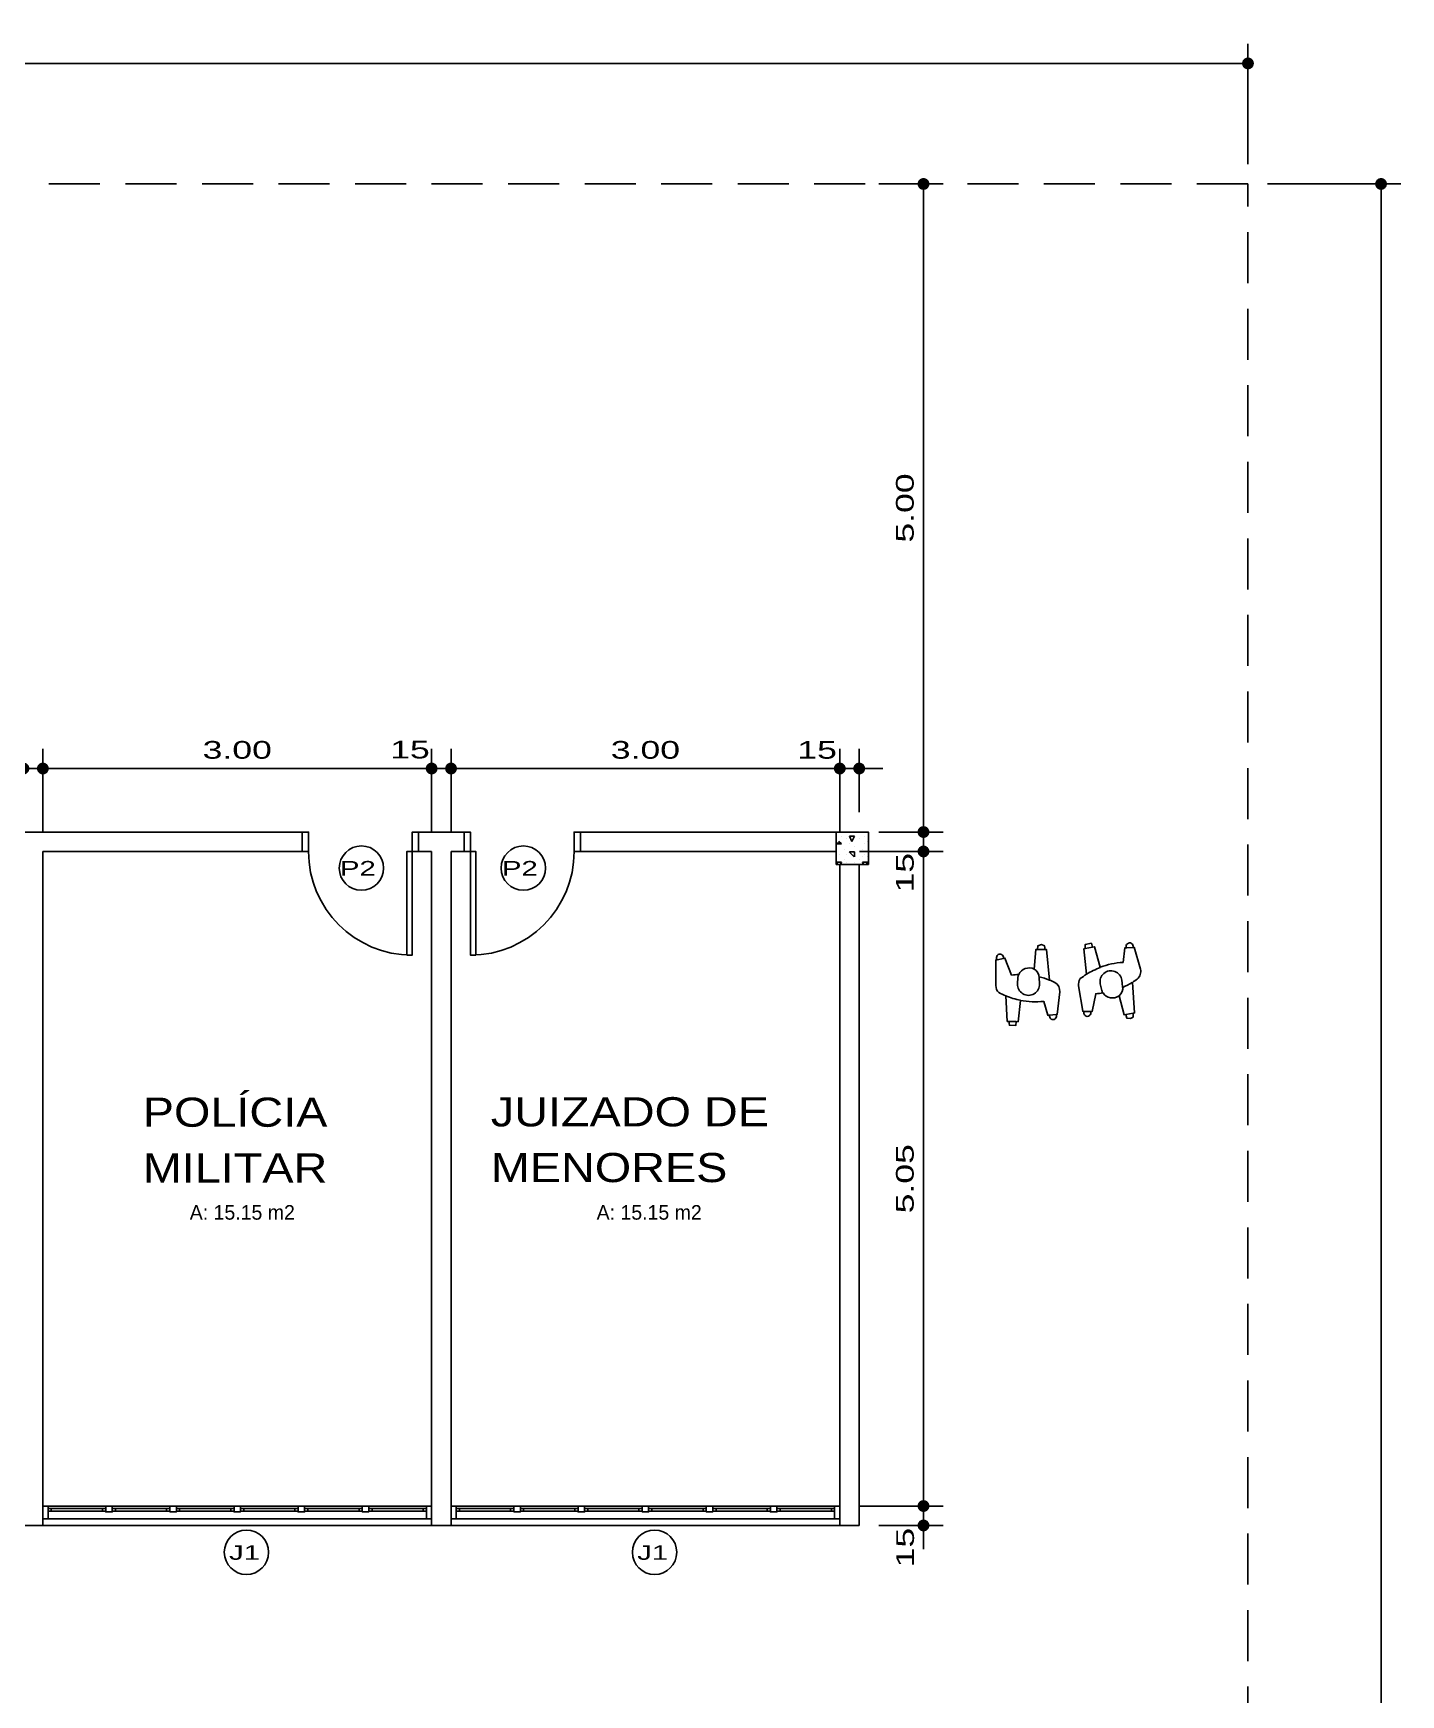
# Model space of a CAD drawing. Extents: x -13.6 to 37.9, y -332.9 to -283.8.
# Drawn here: x 27.3 to 37.86, y -300.81 to -287.99 of the extents above; entities that cross this region are included whole.
import ezdxf
from ezdxf.enums import TextEntityAlignment as Align

# ---------------------------------------------------------------- set-up
doc = ezdxf.new("R2010")
doc.units = 0
doc.header["$LTSCALE"] = 0.525
doc.header["$MEASUREMENT"] = 0
doc.header["$PDSIZE"] = -5
doc.linetypes.add('HIDDEN', pattern=[0.375, 0.25, -0.125])
doc.layers.get('0').update_dxf_attribs({"linetype": 'CONTINUOUS'})
doc.layers.get('DEFPOINTS').update_dxf_attribs({"linetype": 'CONTINUOUS'})
for name, color, linetype in [('COTA', 13, 'CONTINUOUS'), ('ESPECARQ', 1, 'CONTINUOUS'), ('ESQUADRIA', 2, 'CONTINUOUS'), ('LINVISTA', 13, 'CONTINUOUS'), ('MOBIL', 1, 'CONTINUOUS'), ('MOBIL_I', 13, 'CONTINUOUS'), ('PAREDE', 6, 'CONTINUOUS'), ('PILARES', 5, 'CONTINUOUS'), ('PROJECAO', 13, 'HIDDEN'), ('REG120-160', 5, 'CONTINUOUS'), ('REG60-100', 2, 'CONTINUOUS'), ('UNIDADE', 4, 'CONTINUOUS')]:
    doc.layers.add(name, color=color, linetype=linetype)
doc.styles.add('REGUA100', font='romnswin', dxfattribs={"width": 1.2})
doc.styles.add('REGUA120', font='romnswin', dxfattribs={"width": 1.2})
doc.styles.add('REGUA60', font='romnswin', dxfattribs={"width": 1.5})
doc.styles.add('REGUA80', font='romnswin', dxfattribs={"width": 1.5})
doc.dimstyles.new('STANDARD$0', dxfattribs={"dimscale": 0.05, "dimtxt": 1.8, "dimasz": 1.2, "dimexe": 2, "dimexo": 2, "dimgap": 0.98, "dimtad": 1, "dimrnd": 0.5, "dimzin": 0, "dimdsep": 46, "dimtxsty": 'REGUA80', "dimblk1": 'DOT', "dimblk2": 'DOT', "dimsah": 1, "dimcen": 4, "dimdle": 4, "dimclrd": 22, "dimclre": 22, "dimclrt": 2, "dimadec": 0, "dimazin": 0, "dimtfac": 1, "dimtmove": 0, "dimatfit": 3, "dimldrblk": 'DOT', "dimfxl": 1, "dimtolj": 1, "dimtzin": 0, "dimarcsym": 0})

# ---------------------------------------------------------------- blocks, each defined once
blk = doc.blocks.new('_DOT')
at = {"color": 0, "linetype": 'ByBlock'}
blk.add_line((-0.5, 0), (-1, 0), dxfattribs=at)
at = {"color": 0, "linetype": 'ByBlock', "const_width": 0.5}
blk.add_lwpolyline([(-0.25, 0, 1), (0.25, 0, 1)], format="xyb", close=True, dxfattribs=at)
blk = doc.blocks.new('*D52')
at = {"color": 22, "linetype": 'ByBlock', "ltscale": 3}
for p, q in [((27.378, -294.15), (27.378, -293.51)), ((27.137, -293.662), (27.046, -293.662)), ((27.228, -293.662), (27.378, -293.662)), ((27.47, -293.662), (27.561, -293.662))]:
    blk.add_line(p, q, dxfattribs=at)
at = {"layer": 'DEFPOINTS', "color": 0, "linetype": 'ByBlock', "ltscale": 3}
for p in [(27.378, -293.662), (27.228, -294.302), (27.378, -294.302)]:
    blk.add_point(p, dxfattribs=at)
at = {"color": 22, "linetype": 'ByBlock', "ltscale": 3, "xscale": 0.09119999999999999, "yscale": 0.09119999999999999, "zscale": 0.09119999999999999}
blk.add_blockref('_DOT', (27.228, -293.662), dxfattribs=at)
at = {"color": 22, "linetype": 'ByBlock', "ltscale": 3, "xscale": 0.09119999999999999, "yscale": 0.09119999999999999, "zscale": 0.09119999999999999, "rotation": 180}
blk.add_blockref('_DOT', (27.378, -293.662), dxfattribs=at)
at = {"color": 2, "linetype": 'ByBlock', "ltscale": 3, "insert": (27.066, -293.517), "char_height": 0.1368, "attachment_point": 5, "style": 'REGUA80'}
blk.add_mtext('\\A1;{15}', dxfattribs=at)
blk = doc.blocks.new('COTAPT')
at = {"color": 0, "linetype": 'ByBlock', "ltscale": 3}
blk.add_line((0, 0), (200, 0), dxfattribs=at)
at = {"color": 6, "linetype": 'ByBlock', "ltscale": 3}
blk.add_lwpolyline([(-20, 20), (20, 20), (20, -20), (-20, -20)], close=True, dxfattribs=at)
blk = doc.blocks.new('*D53')
at = {"color": 22, "linetype": 'ByBlock', "ltscale": 3}
for p, q in [((30.378, -294.15), (30.378, -293.51)), ((27.47, -293.662), (30.287, -293.662))]:
    blk.add_line(p, q, dxfattribs=at)
at = {"layer": 'DEFPOINTS', "color": 0, "linetype": 'ByBlock', "ltscale": 3}
for p in [(30.378, -293.662), (27.378, -294.302), (30.378, -294.302)]:
    blk.add_point(p, dxfattribs=at)
at = {"color": 22, "linetype": 'ByBlock', "ltscale": 3, "xscale": 0.09119999999999999, "yscale": 0.09119999999999999, "zscale": 0.09119999999999999, "rotation": 180}
blk.add_blockref('_DOT', (27.378, -293.662), dxfattribs=at)
at = {"color": 22, "linetype": 'ByBlock', "ltscale": 3, "xscale": 0.09119999999999999, "yscale": 0.09119999999999999, "zscale": 0.09119999999999999}
blk.add_blockref('_DOT', (30.378, -293.662), dxfattribs=at)
at = {"color": 2, "linetype": 'ByBlock', "ltscale": 3, "insert": (28.878, -293.519), "char_height": 0.1368, "attachment_point": 5, "style": 'REGUA80'}
blk.add_mtext('\\A1;3.00', dxfattribs=at)
blk = doc.blocks.new('*D54')
at = {"color": 22, "linetype": 'ByBlock', "ltscale": 3}
for p, q in [((30.528, -294.15), (30.528, -293.51)), ((30.287, -293.662), (30.196, -293.662)), ((30.378, -293.662), (30.528, -293.662)), ((30.62, -293.662), (30.711, -293.662))]:
    blk.add_line(p, q, dxfattribs=at)
at = {"layer": 'DEFPOINTS', "color": 0, "linetype": 'ByBlock', "ltscale": 3}
for p in [(30.528, -293.662), (30.378, -294.302), (30.528, -294.302)]:
    blk.add_point(p, dxfattribs=at)
at = {"color": 22, "linetype": 'ByBlock', "ltscale": 3, "xscale": 0.09119999999999999, "yscale": 0.09119999999999999, "zscale": 0.09119999999999999}
blk.add_blockref('_DOT', (30.378, -293.662), dxfattribs=at)
at = {"color": 22, "linetype": 'ByBlock', "ltscale": 3, "xscale": 0.09119999999999999, "yscale": 0.09119999999999999, "zscale": 0.09119999999999999, "rotation": 180}
blk.add_blockref('_DOT', (30.528, -293.662), dxfattribs=at)
at = {"color": 2, "linetype": 'ByBlock', "ltscale": 3, "insert": (30.211, -293.517), "char_height": 0.1368, "attachment_point": 5, "style": 'REGUA80'}
blk.add_mtext('\\A1;{15}', dxfattribs=at)
blk = doc.blocks.new('*D55')
at = {"color": 22, "linetype": 'ByBlock', "ltscale": 3}
for p, q in [((33.528, -294.15), (33.528, -293.51)), ((30.62, -293.662), (33.437, -293.662))]:
    blk.add_line(p, q, dxfattribs=at)
at = {"layer": 'DEFPOINTS', "color": 0, "linetype": 'ByBlock', "ltscale": 3}
for p in [(33.528, -293.662), (30.528, -294.302), (33.528, -294.302)]:
    blk.add_point(p, dxfattribs=at)
at = {"color": 22, "linetype": 'ByBlock', "ltscale": 3, "xscale": 0.09119999999999999, "yscale": 0.09119999999999999, "zscale": 0.09119999999999999, "rotation": 180}
blk.add_blockref('_DOT', (30.528, -293.662), dxfattribs=at)
at = {"color": 22, "linetype": 'ByBlock', "ltscale": 3, "xscale": 0.09119999999999999, "yscale": 0.09119999999999999, "zscale": 0.09119999999999999}
blk.add_blockref('_DOT', (33.528, -293.662), dxfattribs=at)
at = {"color": 2, "linetype": 'ByBlock', "ltscale": 3, "insert": (32.028, -293.519), "char_height": 0.1368, "attachment_point": 5, "style": 'REGUA80'}
blk.add_mtext('\\A1;3.00', dxfattribs=at)
blk = doc.blocks.new('*D56')
at = {"color": 22, "linetype": 'ByBlock', "ltscale": 3}
for p, q in [((33.68, -294.302), (34.326, -294.302)), ((34.174, -299.261), (34.174, -294.393)), ((33.68, -299.352), (34.326, -299.352))]:
    blk.add_line(p, q, dxfattribs=at)
at = {"layer": 'DEFPOINTS', "color": 0, "linetype": 'ByBlock', "ltscale": 3}
for p in [(33.528, -294.302), (34.174, -294.302), (33.528, -299.352)]:
    blk.add_point(p, dxfattribs=at)
at = {"color": 22, "linetype": 'ByBlock', "ltscale": 3, "xscale": 0.09119999999999999, "yscale": 0.09119999999999999, "zscale": 0.09119999999999999}
for p, rotation in [((34.174, -294.302), 90), ((34.174, -299.352), 270)]:
    blk.add_blockref('_DOT', p, dxfattribs=dict(at, rotation=rotation))
at = {"color": 2, "linetype": 'ByBlock', "ltscale": 3, "insert": (34.031, -296.827), "char_height": 0.1368, "attachment_point": 5, "rotation": 90, "style": 'REGUA80'}
blk.add_mtext('\\A1;5.05', dxfattribs=at)
blk = doc.blocks.new('*D57')
at = {"color": 22, "linetype": 'ByBlock', "ltscale": 3}
for p, q in [((34.174, -299.261), (34.174, -299.17)), ((34.174, -299.352), (34.174, -299.502)), ((33.83, -299.502), (34.326, -299.502)), ((34.174, -299.593), (34.174, -299.684))]:
    blk.add_line(p, q, dxfattribs=at)
at = {"layer": 'DEFPOINTS', "color": 0, "linetype": 'ByBlock', "ltscale": 3}
for p in [(33.528, -299.352), (33.678, -299.502), (34.174, -299.502)]:
    blk.add_point(p, dxfattribs=at)
at = {"color": 22, "linetype": 'ByBlock', "ltscale": 3, "xscale": 0.09119999999999999, "yscale": 0.09119999999999999, "zscale": 0.09119999999999999}
for p, rotation in [((34.174, -299.352), 270), ((34.174, -299.502), 90)]:
    blk.add_blockref('_DOT', p, dxfattribs=dict(at, rotation=rotation))
at = {"color": 2, "linetype": 'ByBlock', "ltscale": 3, "insert": (34.033, -299.673), "char_height": 0.1368, "attachment_point": 5, "rotation": 90, "style": 'REGUA80'}
blk.add_mtext('\\A1;{15}', dxfattribs=at)
blk = doc.blocks.new('*D109')
at = {"color": 22, "linetype": 'ByBlock', "ltscale": 3}
for p, q in [((-13.572, -289), (-13.572, -288.07)), ((36.678, -289), (36.678, -288.07)), ((-13.48, -288.222), (36.587, -288.222))]:
    blk.add_line(p, q, dxfattribs=at)
at = {"layer": 'DEFPOINTS', "color": 0, "linetype": 'ByBlock', "ltscale": 3}
for p in [(36.678, -288.222), (-13.572, -289.152), (36.678, -289.152)]:
    blk.add_point(p, dxfattribs=at)
at = {"color": 22, "linetype": 'ByBlock', "ltscale": 3, "xscale": 0.09119999999999999, "yscale": 0.09119999999999999, "zscale": 0.09119999999999999, "rotation": 180}
blk.add_blockref('_DOT', (-13.572, -288.222), dxfattribs=at)
at = {"color": 22, "linetype": 'ByBlock', "ltscale": 3, "xscale": 0.09119999999999999, "yscale": 0.09119999999999999, "zscale": 0.09119999999999999}
blk.add_blockref('_DOT', (36.678, -288.222), dxfattribs=at)
at = {"color": 2, "linetype": 'ByBlock', "ltscale": 3, "insert": (11.553, -288.079), "char_height": 0.1368, "attachment_point": 5, "style": 'REGUA80'}
blk.add_mtext('\\A1;50.25', dxfattribs=at)
blk = doc.blocks.new('*D110')
at = {"color": 22, "linetype": 'ByBlock', "ltscale": 3}
for p, q in [((36.83, -289.152), (37.857, -289.152)), ((37.705, -289.243), (37.705, -325.561)), ((36.83, -325.652), (37.857, -325.652))]:
    blk.add_line(p, q, dxfattribs=at)
at = {"layer": 'DEFPOINTS', "color": 0, "linetype": 'ByBlock', "ltscale": 3}
for p in [(36.678, -289.152), (36.678, -325.652), (37.705, -325.652)]:
    blk.add_point(p, dxfattribs=at)
at = {"color": 22, "linetype": 'ByBlock', "ltscale": 3, "xscale": 0.09119999999999999, "yscale": 0.09119999999999999, "zscale": 0.09119999999999999}
for p, rotation in [((37.705, -289.152), 90), ((37.705, -325.652), 270)]:
    blk.add_blockref('_DOT', p, dxfattribs=dict(at, rotation=rotation))
at = {"color": 2, "linetype": 'ByBlock', "ltscale": 3, "insert": (37.562, -307.402), "char_height": 0.1368, "attachment_point": 5, "rotation": 90, "style": 'REGUA80'}
blk.add_mtext('\\A1;36.50', dxfattribs=at)
blk = doc.blocks.new('*D132')
at = {"color": 22, "linetype": 'ByBlock', "ltscale": 3}
for p, q in [((33.678, -294), (33.678, -293.51)), ((33.437, -293.662), (33.346, -293.662)), ((33.528, -293.662), (33.678, -293.662)), ((33.77, -293.662), (33.861, -293.662))]:
    blk.add_line(p, q, dxfattribs=at)
at = {"layer": 'DEFPOINTS', "color": 0, "linetype": 'ByBlock', "ltscale": 3}
for p in [(33.678, -293.662), (33.678, -294.152), (33.528, -294.302)]:
    blk.add_point(p, dxfattribs=at)
at = {"color": 22, "linetype": 'ByBlock', "ltscale": 3, "xscale": 0.09119999999999999, "yscale": 0.09119999999999999, "zscale": 0.09119999999999999}
blk.add_blockref('_DOT', (33.528, -293.662), dxfattribs=at)
at = {"color": 22, "linetype": 'ByBlock', "ltscale": 3, "xscale": 0.09119999999999999, "yscale": 0.09119999999999999, "zscale": 0.09119999999999999, "rotation": 180}
blk.add_blockref('_DOT', (33.678, -293.662), dxfattribs=at)
at = {"color": 2, "linetype": 'ByBlock', "ltscale": 3, "insert": (33.353, -293.519), "char_height": 0.1368, "attachment_point": 5, "style": 'REGUA80'}
blk.add_mtext('\\A1;{15}', dxfattribs=at)
blk = doc.blocks.new('*D133')
at = {"color": 22, "linetype": 'ByBlock', "ltscale": 3}
for p, q in [((34.174, -294.061), (34.174, -293.97)), ((33.83, -294.152), (34.326, -294.152)), ((34.174, -294.302), (34.174, -294.152)), ((34.174, -294.393), (34.174, -294.484))]:
    blk.add_line(p, q, dxfattribs=at)
at = {"layer": 'DEFPOINTS', "color": 0, "linetype": 'ByBlock', "ltscale": 3}
for p in [(33.678, -294.152), (34.174, -294.152), (33.528, -294.302)]:
    blk.add_point(p, dxfattribs=at)
at = {"color": 22, "linetype": 'ByBlock', "ltscale": 3, "xscale": 0.09119999999999999, "yscale": 0.09119999999999999, "zscale": 0.09119999999999999}
for p, rotation in [((34.174, -294.152), 270), ((34.174, -294.302), 90)]:
    blk.add_blockref('_DOT', p, dxfattribs=dict(at, rotation=rotation))
at = {"color": 2, "linetype": 'ByBlock', "ltscale": 3, "insert": (34.031, -294.466), "char_height": 0.1368, "attachment_point": 5, "rotation": 90, "style": 'REGUA80'}
blk.add_mtext('\\A1;{15}', dxfattribs=at)
blk = doc.blocks.new('*D134')
at = {"color": 22, "linetype": 'ByBlock', "ltscale": 3}
for p, q in [((33.83, -289.152), (34.326, -289.152)), ((34.174, -294.061), (34.174, -289.243))]:
    blk.add_line(p, q, dxfattribs=at)
at = {"layer": 'DEFPOINTS', "color": 0, "linetype": 'ByBlock', "ltscale": 3}
for p in [(33.678, -289.152), (34.174, -289.152), (33.678, -294.152)]:
    blk.add_point(p, dxfattribs=at)
at = {"color": 22, "linetype": 'ByBlock', "ltscale": 3, "xscale": 0.09119999999999999, "yscale": 0.09119999999999999, "zscale": 0.09119999999999999}
for p, rotation in [((34.174, -289.152), 90), ((34.174, -294.152), 270)]:
    blk.add_blockref('_DOT', p, dxfattribs=dict(at, rotation=rotation))
at = {"color": 2, "linetype": 'ByBlock', "ltscale": 3, "insert": (34.031, -291.652), "char_height": 0.1368, "attachment_point": 5, "rotation": 90, "style": 'REGUA80'}
blk.add_mtext('\\A1;5.00', dxfattribs=at)
blk = doc.blocks.new('INDUNI1')
at = {"color": 0, "ltscale": 3, "style": 'REGUA100', "width": 1.2, "flags": 8}
for tag, p in [('NOME1', (0, 0)), ('NOME2', (0, -4.29))]:
    blk.add_attdef(tag, text='', height=2.5, dxfattribs=at).set_placement(p, align=Align.CENTER)
at = {"layer": 'ESPECARQ', "color": 2, "ltscale": 3, "style": 'REGUA60'}
blk.add_attdef('AREA', text='', height=1.5, dxfattribs=at).set_placement((0, -7.81), align=Align.CENTER)
at = {"layer": 'ESPECARQ', "color": 2, "ltscale": 3, "style": 'REGUA60', "flags": 8}
for tag, p in [('PISO', (0, -10.31)), ('REVPAR', (0, -12.81)), ('PEDIR', (0, -15.31))]:
    blk.add_attdef(tag, text='', height=1.5, dxfattribs=at).set_placement(p, align=Align.CENTER)
blk = doc.blocks.new('ACCAL1_2')
at = {"color": 0, "ltscale": 3}
blk.add_lwpolyline([(-4.4, 16.8), (-28, 15.2), (-28, 14), (-31, 13.6), (-31.9, 11.4), (-31.1, 8.6), (-28.2, 8.2), (-28.2, 6.9), (-13.2, 5.2, 0.424988), (-9.3, -6.8, 0.023691), (-9.1, -12.4), (-22.3, -17.1), (-22.1, -18.3, 1.531314), (-21.3, -23.2), (-21.1, -24.3), (-1.3, -24.7, 0.20126), (4.1, -22.6, 0.025235), (6.8, -17.3), (26.5, -16.7), (26.6, -15.6), (29.6, -15.2), (29.9, -10.3), (26.9, -9.8), (27, -8.4), (10.6, -6.1, 0.075889), (11.9, 11.8), (22.7, 14.7), (22.6, 16.1, 1.474162), (22.4, 21.1), (22.3, 22), (4.9, 24.5, 0.275118), (-2.4, 20.9, 0.019333)], format="xyb", close=True, dxfattribs=at)
at = {"layer": 'MOBIL_I', "ltscale": 3}
for p, q in [((-28, 14), (-28.2, 8.2)), ((22.6, 16.1), (22.4, 21.1)), ((-6.5, 8.9), (-1.6, 9)), ((-7.2, -7.5), (-2.1, -7.9)), ((26.6, -15.6), (26.9, -9.8)), ((-22.1, -18.3), (-21.3, -23.2))]:
    blk.add_line(p, q, dxfattribs=at)
for centre, radius, start, end in [((50, -6.9), 59.3, 156.5109, 164.6148), ((-6.4, 0.7), 8.21, 90.7866, 146.6208), ((-1.5, 0.5), 8.43, 265.5742, 90.7866), ((-5.5, 1.1), 8.75, 244.1117, 258.9614), ((-47.3, 7.1), 59.3, 335.6984, 347.146)]:
    blk.add_arc(centre, radius, start, end, dxfattribs=at)
blk = doc.blocks.new('ACCAL2_2')
at = {"color": 0, "ltscale": 3}
blk.add_lwpolyline([(-2.7, -16.8), (-26.3, -15.2), (-26.3, -14), (-29.3, -13.6), (-30.2, -11.4), (-29.4, -8.6), (-26.5, -8.2), (-26.5, -6.9), (-11.5, -5.2, -0.424988), (-7.6, 6.8, -0.023691), (-7.4, 12.4), (-20.6, 17.1), (-20.4, 18.3, -1.531314), (-19.6, 23.2), (-19.4, 24.3), (0.4, 24.7, -0.20126), (5.8, 22.6, -0.025235), (8.5, 17.3), (28.2, 16.7), (28.3, 15.6), (31.3, 15.2), (31.6, 10.3), (28.6, 9.8), (28.7, 8.4), (12.3, 6.1, -0.075889), (13.6, -11.8), (24.4, -14.7), (24.3, -16.1, -1.474162), (24, -21.1), (24, -22), (6.6, -24.5, -0.275118), (-0.7, -20.9, -0.019333)], format="xyb", close=True, dxfattribs=at)
at = {"layer": 'MOBIL_I', "ltscale": 3}
for p, q in [((-20.4, 18.3), (-19.6, 23.2)), ((28.3, 15.6), (28.6, 9.8)), ((-5.5, 7.5), (-0.4, 7.9)), ((-26.3, -14), (-26.5, -8.2)), ((-4.8, -8.9), (0.1, -9)), ((24.3, -16.1), (24, -21.1))]:
    blk.add_line(p, q, dxfattribs=at)
for centre, radius, start, end in [((-45.6, -7.1), 59.3, 12.854, 24.3016), ((-3.8, -1.1), 8.75, 101.0386, 115.8883), ((0.2, -0.5), 8.43, 269.2134, 94.4258), ((-4.7, -0.7), 8.21, 213.3792, 269.2134), ((51.7, 6.9), 59.3, 195.3852, 203.4891)]:
    blk.add_arc(centre, radius, start, end, dxfattribs=at)
blk = doc.blocks.new('*X164')
at = {"color": 0, "ltscale": 3}
for p, q in [((-10.62, -320.621), (-10.6, -320.601)), ((-10.582, -320.62), (-10.602, -320.6)), ((-10.58, -320.56), (-10.58, -320.56)), ((-10.54, -320.58), (-10.54, -320.58)), ((-10.5, -320.6), (-10.52, -320.56)), ((-10.52, -320.56), (-10.48, -320.56)), ((-10.5, -320.6), (-10.48, -320.56)), ((-10.44, -320.58), (-10.44, -320.58)), ((-10.4, -320.56), (-10.4, -320.56)), ((-10.38, -320.6), (-10.38, -320.6)), ((-10.62, -320.62), (-10.58, -320.62)), ((-10.62, -320.64), (-10.62, -320.64)), ((-10.6, -320.7), (-10.6, -320.7)), ((-10.56, -320.66), (-10.56, -320.66)), ((-10.54, -320.7), (-10.54, -320.7)), ((-10.482, -320.72), (-10.522, -320.68)), ((-10.52, -320.62), (-10.52, -320.62)), ((-10.52, -320.68), (-10.48, -320.68)), ((-10.48, -320.64), (-10.48, -320.64)), ((-10.48, -320.72), (-10.48, -320.68)), ((-10.42, -320.66), (-10.42, -320.66)), ((-10.42, -320.72), (-10.42, -320.72)), ((-10.4, -320.62), (-10.4, -320.62)), ((-10.4, -320.68), (-10.4, -320.68)), ((-10.4, -320.7), (-10.4, -320.7)), ((-10.38, -320.72), (-10.38, -320.72)), ((-10.611, -320.778), (-10.62, -320.76)), ((-10.62, -320.76), (-10.58, -320.76)), ((-10.589, -320.778), (-10.58, -320.76)), ((-10.56, -320.74), (-10.56, -320.74)), ((-10.54, -320.76), (-10.54, -320.76)), ((-10.48, -320.76), (-10.48, -320.76)), ((-10.44, -320.74), (-10.44, -320.74)), ((-10.411, -320.778), (-10.42, -320.76)), ((-10.42, -320.76), (-10.4, -320.76)), ((-10.4, -320.76), (-10.38, -320.76)), ((-10.389, -320.778), (-10.38, -320.76))]:
    blk.add_line(p, q, dxfattribs=at)

msp = doc.modelspace()

# ---------------------------------------------------------------- linework, layer by layer
at = {"layer": 'ESQUADRIA', "color": 1, "ltscale": 3}
for p, q in [((27.418, -299.352), (30.338, -299.352)), ((27.418, -299.452), (30.338, -299.452)), ((27.443, -299.372), (27.838, -299.372)), ((27.443, -299.392), (27.838, -299.392)), ((27.938, -299.372), (28.333, -299.372)), ((27.938, -299.392), (28.333, -299.392)), ((28.433, -299.372), (28.828, -299.372)), ((28.433, -299.392), (28.828, -299.392)), ((28.928, -299.372), (29.323, -299.372)), ((28.928, -299.392), (29.323, -299.392)), ((29.423, -299.372), (29.818, -299.372)), ((29.423, -299.392), (29.818, -299.392)), ((29.918, -299.372), (30.313, -299.372)), ((29.918, -299.392), (30.313, -299.392)), ((30.568, -299.352), (33.488, -299.352)), ((30.568, -299.452), (33.488, -299.452)), ((30.593, -299.372), (30.988, -299.372)), ((30.593, -299.392), (30.988, -299.392)), ((31.088, -299.372), (31.483, -299.372)), ((31.088, -299.392), (31.483, -299.392)), ((31.583, -299.372), (31.978, -299.372)), ((31.583, -299.392), (31.978, -299.392)), ((32.078, -299.372), (32.473, -299.372)), ((32.078, -299.392), (32.473, -299.392)), ((32.573, -299.372), (32.968, -299.372)), ((32.573, -299.392), (32.968, -299.392)), ((33.068, -299.372), (33.463, -299.372)), ((33.068, -299.392), (33.463, -299.392))]:
    msp.add_line(p, q, dxfattribs=at)
at = {"layer": 'ESQUADRIA', "ltscale": 3}
for points in [[(29.378, -294.302), (29.428, -294.302), (29.428, -294.152), (29.378, -294.152)], [(30.278, -294.302), (30.228, -294.302), (30.228, -294.152), (30.278, -294.152)], [(30.628, -294.302), (30.678, -294.302), (30.678, -294.152), (30.628, -294.152)], [(31.528, -294.302), (31.478, -294.302), (31.478, -294.152), (31.528, -294.152)], [(27.378, -299.352), (27.418, -299.352), (27.418, -299.452), (27.378, -299.452)], [(30.378, -299.352), (30.338, -299.352), (30.338, -299.452), (30.378, -299.452)], [(30.528, -299.352), (30.568, -299.352), (30.568, -299.452), (30.528, -299.452)], [(33.528, -299.352), (33.488, -299.352), (33.488, -299.452), (33.528, -299.452)]]:
    msp.add_lwpolyline(points, dxfattribs=at)
for points in [[(30.228, -295.102), (30.228, -294.302), (30.188, -294.302), (30.188, -295.102)], [(30.228, -294.302), (30.228, -295.102), (30.188, -295.102), (30.188, -294.302)], [(30.678, -294.302), (30.678, -295.102), (30.718, -295.102), (30.718, -294.302)], [(27.418, -299.372), (27.443, -299.372), (27.443, -299.392), (27.418, -299.392)], [(27.863, -299.392), (27.838, -299.392), (27.838, -299.372), (27.863, -299.372)], [(27.863, -299.352), (27.913, -299.352), (27.913, -299.397), (27.863, -299.397)], [(27.913, -299.372), (27.938, -299.372), (27.938, -299.392), (27.913, -299.392)], [(28.358, -299.392), (28.333, -299.392), (28.333, -299.372), (28.358, -299.372)], [(28.358, -299.352), (28.408, -299.352), (28.408, -299.397), (28.358, -299.397)], [(28.408, -299.372), (28.433, -299.372), (28.433, -299.392), (28.408, -299.392)], [(28.853, -299.392), (28.828, -299.392), (28.828, -299.372), (28.853, -299.372)], [(28.853, -299.352), (28.903, -299.352), (28.903, -299.397), (28.853, -299.397)], [(28.903, -299.372), (28.928, -299.372), (28.928, -299.392), (28.903, -299.392)], [(29.348, -299.392), (29.323, -299.392), (29.323, -299.372), (29.348, -299.372)], [(29.348, -299.352), (29.398, -299.352), (29.398, -299.397), (29.348, -299.397)], [(29.398, -299.372), (29.423, -299.372), (29.423, -299.392), (29.398, -299.392)], [(29.843, -299.392), (29.818, -299.392), (29.818, -299.372), (29.843, -299.372)], [(29.843, -299.352), (29.893, -299.352), (29.893, -299.397), (29.843, -299.397)], [(29.893, -299.372), (29.918, -299.372), (29.918, -299.392), (29.893, -299.392)], [(30.338, -299.392), (30.313, -299.392), (30.313, -299.372), (30.338, -299.372)], [(30.568, -299.372), (30.593, -299.372), (30.593, -299.392), (30.568, -299.392)], [(31.013, -299.392), (30.988, -299.392), (30.988, -299.372), (31.013, -299.372)], [(31.013, -299.352), (31.063, -299.352), (31.063, -299.397), (31.013, -299.397)], [(31.063, -299.372), (31.088, -299.372), (31.088, -299.392), (31.063, -299.392)], [(31.508, -299.392), (31.483, -299.392), (31.483, -299.372), (31.508, -299.372)], [(31.508, -299.352), (31.558, -299.352), (31.558, -299.397), (31.508, -299.397)], [(31.558, -299.372), (31.583, -299.372), (31.583, -299.392), (31.558, -299.392)], [(32.003, -299.392), (31.978, -299.392), (31.978, -299.372), (32.003, -299.372)], [(32.003, -299.352), (32.053, -299.352), (32.053, -299.397), (32.003, -299.397)], [(32.053, -299.372), (32.078, -299.372), (32.078, -299.392), (32.053, -299.392)], [(32.498, -299.392), (32.473, -299.392), (32.473, -299.372), (32.498, -299.372)], [(32.498, -299.352), (32.548, -299.352), (32.548, -299.397), (32.498, -299.397)], [(32.548, -299.372), (32.573, -299.372), (32.573, -299.392), (32.548, -299.392)], [(32.993, -299.392), (32.968, -299.392), (32.968, -299.372), (32.993, -299.372)], [(32.993, -299.352), (33.043, -299.352), (33.043, -299.397), (32.993, -299.397)], [(33.043, -299.372), (33.068, -299.372), (33.068, -299.392), (33.043, -299.392)], [(33.488, -299.392), (33.463, -299.392), (33.463, -299.372), (33.488, -299.372)]]:
    msp.add_lwpolyline(points, close=True, dxfattribs=at)
at = {"layer": 'ESQUADRIA', "color": 1, "ltscale": 3}
for points in [[(27.378, -299.502), (27.378, -299.502), (30.378, -299.502), (30.378, -299.502)], [(30.528, -299.502), (30.528, -299.502), (33.528, -299.502), (33.528, -299.502)]]:
    msp.add_lwpolyline(points, dxfattribs=at)
at = {"layer": 'LINVISTA', "ltscale": 3}
for centre in [(29.836, -294.43), (31.086, -294.43), (28.949, -299.709), (32.099, -299.709)]:
    msp.add_circle(centre, 0.171, dxfattribs=at)
for centre, start, end in [((30.228, -294.302), 180, 270), ((30.678, -294.302), 270, 0)]:
    msp.add_arc(centre, 0.8, start, end, dxfattribs=at)
at = {"layer": 'PAREDE', "ltscale": 3}
for p, q in [((25.228, -294.152), (27.378, -294.152)), ((27.378, -294.152), (29.378, -294.152)), ((29.378, -294.302), (29.378, -294.152)), ((30.278, -294.302), (30.278, -294.152)), ((30.278, -294.152), (30.628, -294.152)), ((30.628, -294.302), (30.628, -294.152)), ((31.528, -294.302), (31.528, -294.152)), ((31.528, -294.152), (33.499, -294.152)), ((27.378, -294.302), (29.378, -294.302)), ((30.278, -294.302), (30.378, -294.302)), ((30.528, -294.302), (30.628, -294.302)), ((31.528, -294.302), (33.499, -294.302)), ((27.378, -299.502), (27.378, -299.352)), ((30.378, -299.502), (30.378, -299.352)), ((30.528, -299.502), (30.528, -299.352)), ((33.528, -299.502), (33.528, -299.352)), ((27.378, -299.502), (27.228, -299.502)), ((30.528, -299.502), (30.378, -299.502)), ((33.678, -299.502), (33.528, -299.502))]:
    msp.add_line(p, q, dxfattribs=at)
at = {"layer": 'PAREDE', "linetype": 'Continuous', "ltscale": 3}
for p, q in [((27.378, -294.302), (27.378, -299.352)), ((30.378, -294.302), (30.378, -299.352)), ((30.528, -294.302), (30.528, -299.352)), ((33.528, -294.402), (33.528, -299.352)), ((33.678, -294.402), (33.678, -299.502))]:
    msp.add_line(p, q, dxfattribs=at)
at = {"layer": 'PILARES', "linetype": 'Continuous', "ltscale": 3}
msp.add_lwpolyline([(33.499, -294.402), (33.749, -294.402), (33.749, -294.152), (33.499, -294.152)], close=True, dxfattribs=at)
at = {"layer": 'PROJECAO', "ltscale": 3}
for p, q in [((36.678, -289.152), (-13.572, -289.152)), ((36.678, -303.502), (36.678, -289.152))]:
    msp.add_line(p, q, dxfattribs=at)

# ---------------------------------------------------------------- block references
at = {"layer": 'LINVISTA', "ltscale": 3}
msp.add_blockref('*X164', (44.122, 26.376), dxfattribs=at)
at = {"layer": 'MOBIL', "ltscale": 3, "xscale": 0.01, "yscale": 0.01, "zscale": 0.01}
for name, p, rotation in [('ACCAL2_2', (35.616, -295.309), 98.08215266108505), ('ACCAL1_2', (34.98, -295.343), 271.6621668619914)]:
    msp.add_blockref(name, p, dxfattribs=dict(at, rotation=rotation))
at = {"layer": 'UNIDADE', "ltscale": 3, "xscale": 0.075, "yscale": 0.075, "zscale": 0.075}
for p in [(28.917, -296.557), (32.057, -296.557)]:
    msp.add_blockref('INDUNI1', p, dxfattribs=at).add_auto_attribs({'AREA': 'A: 15.15 m2'})

# ---------------------------------------------------------------- texts
at = {"layer": 'REG120-160', "ltscale": 3, "style": 'REGUA120', "width": 1.2}
for s, p in [('POLÍCIA', (28.149, -296.426)), ('JUIZADO DE', (30.835, -296.423)), ('MILITAR', (28.149, -296.856)), ('MENORES', (30.835, -296.853))]:
    msp.add_text(s, height=0.225, dxfattribs=at).set_placement(p)
at = {"layer": 'REG60-100', "ltscale": 3, "style": 'REGUA60', "width": 1.5}
for s, p in [('P2', (29.671, -294.488)), ('P2', (30.921, -294.488)), ('J1', (28.815, -299.767)), ('J1', (31.965, -299.767))]:
    msp.add_text(s, height=0.1125, dxfattribs=at).set_placement(p)

# ---------------------------------------------------------------- dimensions: what is measured, and where the dimension line sits
at = {"layer": 'COTA', "ltscale": 3}
for base, p1, p2, override, picture, middle in [((36.678, -288.222), (-13.572, -289.152), (36.678, -289.152), {"dimscale": 0.076, "dimrnd": 0, "dimblk": 'COTAPT'}, '*D109', (11.553, -288.079)), ((30.378, -293.662), (27.378, -294.302), (30.378, -294.302), {"dimscale": 0.076, "dimrnd": 0, "dimblk": 'COTAPT', "dimse1": 1, "dimtmove": 1}, '*D53', (28.878, -293.519)), ((33.528, -293.662), (30.528, -294.302), (33.528, -294.302), {"dimscale": 0.076, "dimrnd": 0, "dimblk": 'COTAPT', "dimse1": 1, "dimtmove": 1}, '*D55', (32.028, -293.519))]:
    dim = msp.add_linear_dim(base=base, p1=p1, p2=p2, dimstyle='STANDARD$0', override=override, dxfattribs=at)
    dim.commit()
    dim.dimension.update_dxf_attribs({"geometry": picture, "text_midpoint": middle})
for base, p1, p2, picture, middle in [((37.705, -325.652), (36.678, -289.152), (36.678, -325.652), '*D110', (37.562, -307.402)), ((34.174, -294.302), (33.528, -299.352), (33.528, -294.302), '*D56', (34.031, -296.827))]:
    dim = msp.add_linear_dim(base=base, p1=p1, p2=p2, angle=90, dimstyle='STANDARD$0', override={"dimscale": 0.076, "dimrnd": 0, "dimblk": 'COTAPT'}, dxfattribs=at)
    dim.commit()
    dim.dimension.update_dxf_attribs({"geometry": picture, "text_midpoint": middle})
for base, p1, p2, picture, middle in [((27.378, -293.662), (27.228, -294.302), (27.378, -294.302), '*D52', (27.066, -293.66)), ((30.528, -293.662), (30.378, -294.302), (30.528, -294.302), '*D54', (30.211, -293.66))]:
    dim = msp.add_linear_dim(base=base, p1=p1, p2=p2, text='{15}', dimstyle='STANDARD$0', override={"dimscale": 0.076, "dimrnd": 0, "dimblk": 'COTAPT', "dimse1": 1, "dimtmove": 1}, dxfattribs=at)
    dim.commit()
    dim.dimension.update_dxf_attribs({"geometry": picture, "text_midpoint": middle, "dimtype": 128})
dim = msp.add_linear_dim(base=(34.174, -299.502), p1=(33.528, -299.352), p2=(33.678, -299.502), angle=90, text='{15}', dimstyle='STANDARD$0', override={"dimscale": 0.076, "dimrnd": 0, "dimblk": 'COTAPT', "dimse1": 1, "dimtmove": 1}, dxfattribs=at)
dim.commit()
dim.dimension.update_dxf_attribs({"geometry": '*D57', "text_midpoint": (34.176, -299.673), "dimtype": 128})
at = {"layer": 'LINVISTA', "ltscale": 3}
dim = msp.add_linear_dim(base=(34.174, -289.152), p1=(33.678, -294.152), p2=(33.678, -289.152), angle=90, dimstyle='STANDARD$0', override={"dimscale": 0.076, "dimrnd": 0, "dimblk": 'COTAPT', "dimse1": 1, "dimtmove": 1}, dxfattribs=at)
dim.commit()
dim.dimension.update_dxf_attribs({"geometry": '*D134', "text_midpoint": (34.031, -291.652)})
dim = msp.add_linear_dim(base=(33.678, -293.662), p1=(33.528, -294.302), p2=(33.678, -294.152), text='{15}', dimstyle='STANDARD$0', override={"dimscale": 0.076, "dimrnd": 0, "dimblk": 'COTAPT', "dimse1": 1, "dimtmove": 1}, dxfattribs=at)
dim.commit()
dim.dimension.update_dxf_attribs({"geometry": '*D132', "text_midpoint": (33.353, -293.661), "dimtype": 128})
dim = msp.add_linear_dim(base=(34.174, -294.152), p1=(33.528, -294.302), p2=(33.678, -294.152), angle=90, text='{15}', dimstyle='STANDARD$0', override={"dimscale": 0.076, "dimrnd": 0, "dimblk": 'COTAPT', "dimse1": 1, "dimtmove": 1}, dxfattribs=at)
dim.commit()
dim.dimension.update_dxf_attribs({"geometry": '*D133', "text_midpoint": (34.174, -294.466), "dimtype": 128})

doc.saveas('drawing.dxf')
